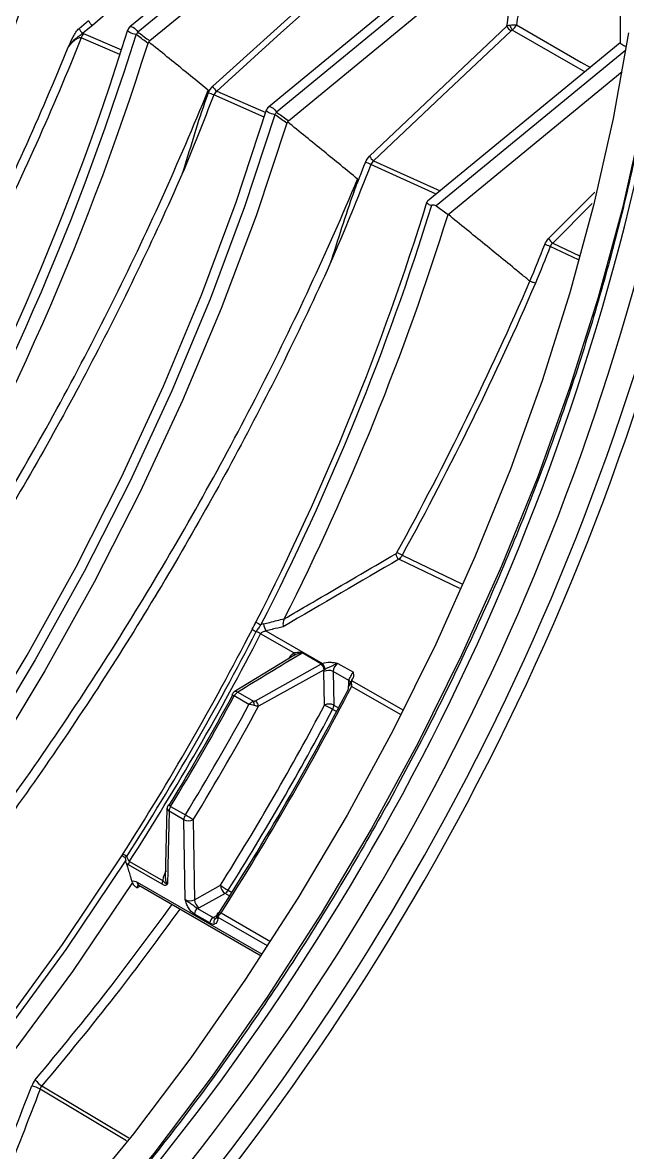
# Model space of a CAD drawing. Extents: x 9.3 to 87.2, y 1.1 to 68.8.
# Drawn here: x 17.757 to 19.113, y 50.804 to 53.339 of the extents above; entities that cross this region are included whole.
import ezdxf

# ---------------------------------------------------------------- set-up
doc = ezdxf.new("R2010")
doc.units = 0
doc.header["$MEASUREMENT"] = 0
doc.layers.add('OBJECT', color=7, linetype='CONTINUOUS')

msp = doc.modelspace()

# ---------------------------------------------------------------- linework, layer by layer
at = {"layer": 'OBJECT'}
for p, q in [((19.0965, 54.4603), (19.0965, 53.2934)), ((18.4194, 53.6769), (17.9971, 53.3294)), ((18.4395, 53.6673), (18.0148, 53.3179)), ((18.0417, 53.2987), (18.4723, 53.653)), ((18.1833, 53.1962), (18.5269, 53.5072)), ((18.7306, 53.4973), (18.3083, 53.1498)), ((18.7506, 53.4877), (18.3259, 53.1383)), ((18.3528, 53.1191), (18.7834, 53.4734)), ((17.8835, 53.326), (17.9046, 53.3437)), ((17.9131, 53.333), (17.8919, 53.3152)), ((17.9747, 53.2676), (17.8879, 53.3047)), ((17.8934, 53.3146), (17.9781, 53.2782)), ((19.0965, 53.2935), (18.6649, 52.9384)), ((19.109, 53.2777), (18.6838, 52.9279)), ((18.7107, 52.9087), (19.1008, 53.2297)), ((18.2987, 53.1271), (18.1853, 53.1768)), ((18.192, 53.1857), (18.3019, 53.1373)), ((18.6843, 52.9543), (18.5375, 53.0208)), ((18.5438, 53.0293), (18.6929, 52.9614)), ((18.9362, 52.8546), (19.04, 52.9588)), ((18.6838, 52.9279), (18.7107, 52.9087)), ((19.0339, 52.9333), (18.9454, 52.8446)), ((19.0035, 52.8067), (18.9398, 52.8366)), ((18.9454, 52.8446), (19.0058, 52.8161)), ((18.7374, 52.0697), (18.6005, 52.1352)), ((18.6076, 52.1438), (18.7416, 52.0796)), ((18.3024, 51.9741), (18.4291, 51.9009)), ((18.3648, 51.9247), (18.2904, 51.9676)), ((18.427, 51.8999), (18.3838, 51.9248)), ((18.3847, 51.9254), (18.4278, 51.9005)), ((18.3651, 51.9189), (18.2313, 51.8374)), ((18.2787, 51.8175), (18.4256, 51.8992)), ((18.4636, 51.9014), (18.4984, 51.8813)), ((18.4325, 51.887), (18.2856, 51.8053)), ((18.4335, 51.8076), (18.4323, 51.883)), ((18.4882, 51.863), (18.4533, 51.8831)), ((18.4533, 51.8831), (18.4545, 51.8077)), ((18.4878, 51.8449), (18.488, 51.8581)), ((18.4944, 51.8632), (18.6105, 51.7962)), ((18.6053, 51.7859), (18.4945, 51.8498)), ((18.2643, 51.8092), (18.2313, 51.8283)), ((18.2391, 51.8368), (18.2747, 51.8162)), ((18.4606, 51.7931), (18.4519, 51.7981)), ((18.4545, 51.8077), (18.4651, 51.8016)), ((18.0801, 51.5763), (18.0765, 51.4189)), ((18.0808, 51.5762), (18.0808, 51.5759)), ((18.1182, 51.5504), (18.0852, 51.5694)), ((18.0886, 51.5804), (18.1216, 51.5614)), ((18.121, 51.3714), (18.1182, 51.5504)), ((18.1392, 51.5505), (18.142, 51.3711)), ((18.0693, 51.406), (17.9939, 51.4495)), ((17.9963, 51.4571), (18.0718, 51.4136)), ((18.0206, 51.4012), (18.0137, 51.3976)), ((18.0139, 51.4102), (18.2938, 51.2486)), ((18.017, 51.4033), (18.2914, 51.2449)), ((18.142, 51.3711), (18.2001, 51.4034)), ((18.2175, 51.3922), (18.2262, 51.3872)), ((18.2105, 51.3851), (18.1524, 51.3528)), ((18.2211, 51.379), (18.2105, 51.3851)), ((18.1767, 51.3188), (18.1419, 51.3389)), ((18.149, 51.3512), (18.1838, 51.3311)), ((18.2017, 51.3413), (18.3125, 51.2773)), ((18.1838, 51.3311), (18.192, 51.3359)), ((18.1895, 51.3297), (18.1912, 51.3304)), ((18.3061, 51.2674), (18.1953, 51.3313)), ((17.9898, 50.8303), (17.7961, 50.9462)), ((17.8001, 50.9532), (17.995, 50.8365))]:
    msp.add_line(p, q, dxfattribs=at)
at = {"layer": 'OBJECT', "flags": 128}
for points in [[(18.2706, 53.6448), (18.1255, 53.5183), (17.9804, 53.3917), (17.9131, 53.333)], [(19.2051, 53.5021), (19.1809, 53.3164), (19.146, 53.1208), (19.1015, 52.9225), (19.0474, 52.7223), (18.9841, 52.5212), (18.9117, 52.3199), (18.8306, 52.1193), (18.741, 51.9201), (18.6435, 51.7233), (18.5383, 51.5296), (18.426, 51.3398), (18.3069, 51.1548), (18.1816, 50.9752), (18.0506, 50.8019), (17.9144, 50.6355), (17.7736, 50.4768), (17.6287, 50.3264), (17.4805, 50.1848), (17.3294, 50.0528), (17.2939, 50.0235)], [(18.5358, 53.4965), (18.4359, 53.4062), (18.336, 53.3159), (18.192, 53.1857)], [(19.1151, 53.3161), (19.0809, 53.1239), (19.0372, 52.9291), (18.9841, 52.7326), (18.9219, 52.535), (18.8508, 52.3372), (18.7711, 52.1401), (18.6832, 51.9445), (18.5874, 51.7512), (18.4841, 51.5609), (18.3738, 51.3745), (18.2568, 51.1927), (18.1338, 51.0163), (18.0051, 50.846), (17.8713, 50.6825), (17.733, 50.5266), (17.5908, 50.3787), (17.4452, 50.2397), (17.2968, 50.1099), (17.1463, 49.99), (16.9943, 49.8805), (16.8414, 49.7818)], [(18.011, 53.3122), (18.0073, 53.313), (18.0035, 53.3141), (18, 53.3155), (17.9969, 53.3171), (17.9945, 53.3187), (17.9929, 53.3202), (17.9923, 53.3216), (17.9923, 53.3223)], [(17.9971, 53.3294), (17.9976, 53.3298), (17.9995, 53.3302), (18.0018, 53.3298), (18.0045, 53.3286), (18.0073, 53.3266), (18.0101, 53.3241), (18.0126, 53.3211), (18.0148, 53.3179)], [(18.5349, 53.0396), (18.6888, 53.1855), (18.8427, 53.3315)], [(18.8519, 53.321), (18.6978, 53.1752), (18.5438, 53.0293)], [(19.0174, 53.2284), (19.0017, 53.2374), (18.8541, 53.3225)], [(18.8643, 53.3342), (19.0088, 53.2507), (19.0298, 53.2386)], [(16.2466, 50.2036), (16.3598, 50.2859), (16.5174, 50.4106), (16.6728, 50.5456), (16.8255, 50.6901), (16.9747, 50.8438), (17.12, 51.0059), (17.2607, 51.1758), (17.3962, 51.3529), (17.5261, 51.5364), (17.6498, 51.7255), (17.7667, 51.9196), (17.8765, 52.1179), (17.9787, 52.3195), (18.0729, 52.5236), (18.1587, 52.7295), (18.2357, 52.9363), (18.3037, 53.1432)], [(18.3221, 53.1326), (18.3184, 53.1334), (18.3147, 53.1345), (18.3111, 53.1359), (18.3081, 53.1375), (18.3056, 53.1391), (18.3041, 53.1406), (18.3034, 53.142), (18.3035, 53.1426)], [(18.3083, 53.1498), (18.3087, 53.1502), (18.3106, 53.1506), (18.3129, 53.1502), (18.3156, 53.149), (18.3184, 53.147), (18.3212, 53.1445), (18.3237, 53.1415), (18.3259, 53.1383)], [(18.3221, 53.1326), (18.2541, 52.9257), (18.1771, 52.7189), (18.0913, 52.513), (17.9971, 52.3089), (17.8949, 52.1073), (17.7851, 51.909), (17.6681, 51.7149), (17.5445, 51.5258), (17.4146, 51.3423), (17.2791, 51.1652), (17.1384, 50.9953), (16.9931, 50.8332), (16.8439, 50.6795), (16.6912, 50.535), (16.5358, 50.4), (16.3782, 50.2753), (16.2474, 50.1808)], [(18.349, 53.1134), (18.2801, 52.9055), (18.2021, 52.6978), (18.1155, 52.491), (18.0204, 52.286), (17.9173, 52.0836), (17.8067, 51.8846), (17.6889, 51.6898), (17.5644, 51.5), (17.4337, 51.3158), (17.2973, 51.1382), (17.1558, 50.9677), (17.0097, 50.805), (16.8597, 50.6509), (16.7063, 50.5058), (16.5501, 50.3704), (16.3917, 50.2452), (16.2487, 50.1422)], [(18.3648, 51.9247), (18.3652, 51.9236), (18.3655, 51.9225), (18.3657, 51.9216), (18.3658, 51.9207), (18.3657, 51.9199), (18.3656, 51.9193), (18.3653, 51.9188), (18.3649, 51.9185)], [(16.4975, 49.9242), (16.5766, 49.9769), (16.7472, 50.1006), (16.9159, 50.2365), (17.0819, 50.3841), (17.2445, 50.5426), (17.4029, 50.7113), (17.5564, 50.8894), (17.7043, 51.0762), (17.8459, 51.2706), (17.9805, 51.472)], [(17.9878, 51.4598), (17.8534, 51.2592), (17.712, 51.0655), (17.5644, 50.8794), (17.4113, 50.702), (17.2532, 50.5339), (17.091, 50.376), (16.9254, 50.2289), (16.7572, 50.0935), (16.5871, 49.9702), (16.4159, 49.8597)], [(18.0032, 51.4093), (17.8682, 51.21), (17.7265, 51.0176), (17.5787, 50.8328), (17.4254, 50.6566), (17.2674, 50.4897), (17.1054, 50.3328), (16.94, 50.1867), (16.7721, 50.052), (16.6024, 49.9293), (16.4316, 49.8192)]]:
    msp.add_lwpolyline(points, dxfattribs=at)
at = {"layer": 'OBJECT'}
for centre, radius, start, end in [((11.9726, 55.2686), 6.0838, 317.19538, 342.54767), ((12.2504, 55.1096), 6.0139, 315.99072, 342.71491), ((17.9035, 53.3328), 0.0211, 198.7873, 236.6974), ((18.0067, 53.3179), 0.015, 129.4455, 162.9458), ((17.9863, 53.3324), 0.032, 320.6357, 332.9887), ((18.8633, 53.3403), 0.0225, 203.2711, 239.2987), ((18.9337, 53.3653), 0.0904, 200.533, 208.2673), ((12.2648, 55.1021), 6.0499, 315.49189, 342.6007), ((12.2687, 55.099), 6.0139, 315.99072, 342.71491), ((17.9151, 53.2962), 0.0285, 139.7765, 162.6267), ((18.2033, 53.2038), 0.0213, 201.0262, 238.2249), ((18.1652, 53.1378), 0.0439, 62.7348, 79.6292), ((18.3178, 53.1383), 0.015, 129.4455, 162.9458), ((18.2974, 53.1528), 0.0319, 320.6344, 332.99), ((13.6275, 54.3056), 5.7745, 316.8236, 348.28427), ((13.6233, 54.3079), 5.8066, 316.79477, 348.31309), ((13.72, 54.2526), 5.558, 316.9433, 348.1645), ((13.7127, 54.2566), 5.6221, 316.8811, 348.2268), ((18.5555, 53.0485), 0.0225, 203.3071, 238.4957), ((18.5166, 52.9805), 0.0455, 62.5342, 78.9675), ((13.0883, 54.6558), 5.8342, 332.85707, 342.85634), ((13.0993, 54.6494), 5.8342, 332.85707, 342.85634), ((13.0851, 54.6594), 5.8918, 333.18339, 342.71344), ((18.9178, 52.7946), 0.0474, 62.3212, 78.2384), ((18.958, 52.8653), 0.0243, 206.2828, 238.8412), ((18.4975, 51.9536), 0.2198, 59.9411, 63.3872), ((18.6094, 52.1486), 0.0161, 184.5542, 236.2915), ((12.7763, 54.8043), 6.1796, 327.38062, 332.78507), ((12.7882, 54.7974), 6.1762, 327.38059, 332.78509), ((18.2929, 52.0034), 0.0329, 230.01, 248.2217), ((18.3058, 52.0261), 0.0411, 231.0857, 248.9197), ((18.1948, 51.8005), 0.1925, 60.2256, 63.518), ((18.3386, 51.9953), 0.042, 187.3291, 210.2985), ((14.1114, 54.032), 6.0698, 323.64186, 340.30679), ((12.7914, 54.7956), 6.1836, 327.32423, 332.78508), ((18.3787, 51.9337), 0.0103, 300.0748, 305.7306), ((18.4169, 51.8862), 0.0157, 3.1179, 56.2504), ((18.4218, 51.9088), 0.0103, 300.0748, 305.7306), ((18.4227, 51.9098), 0.0109, 293.6956, 299.3457), ((18.415, 51.887), 0.0198, 4.3507, 44.6902), ((18.4429, 51.8621), 0.0235, 63.7554, 116.8753), ((14.7637, 53.6655), 5.9119, 310.66954, 342.34674), ((18.4831, 51.8493), 0.0101, 35.8585, 60.789), ((18.4832, 51.8548), 0.0096, 15.536, 58.2154), ((13.012, 54.6682), 5.938, 328.68387, 331.45539), ((13.037, 54.6538), 5.9131, 328.68388, 331.45535), ((18.2391, 51.8245), 0.015, 121.2916, 151.4559), ((18.2442, 51.8544), 0.0292, 231.2442, 243.745), ((18.2348, 51.8307), 0.0075, 54.4279, 117.2059), ((18.2508, 51.8182), 0.0219, 122.0861, 152.6174), ((18.2306, 51.8034), 0.0459, 4.1284, 16.1742), ((18.27, 51.8045), 0.0157, 3.1179, 56.2504), ((18.4441, 51.7866), 0.0235, 63.7554, 116.8753), ((18.3351, 51.5948), 0.2344, 60.1328, 65.1895), ((18.4333, 51.8084), 0.0212, 331.0241, 358.2422), ((18.0958, 51.5756), 0.015, 148.6835, 178.7107), ((18.0885, 51.5764), 0.0077, 183.7018, 244.6891), ((18.0683, 51.5487), 0.0377, 57.4498, 67.1195), ((18.1071, 51.5687), 0.0219, 147.5243, 177.9253), ((18.14, 51.5496), 0.0219, 147.5243, 177.9253), ((18.1285, 51.5715), 0.0235, 243.7514, 296.8773), ((17.933, 51.2358), 0.3762, 56.771, 59.9205), ((17.9689, 51.4405), 0.0348, 52.2474, 69.429), ((18.0086, 51.4489), 0.0148, 146.1588, 177.8084), ((18.021, 51.4093), 0.00721, 172.8118, 235.8741), ((18.084, 51.4054), 0.0148, 146.1588, 177.8084), ((18.335, 51.5946), 0.234, 234.8054, 239.8705), ((18.2236, 51.4046), 0.0235, 183.1208, 236.2507), ((18.1994, 51.4031), 0.0212, 301.7538, 328.9746), ((18.1655, 51.3723), 0.0235, 183.1181, 236.2508), ((18.1573, 51.3382), 0.0154, 122.6053, 177.3967), ((18.202, 51.3371), 0.00883, 154.8546, 220.615), ((18.1921, 51.3181), 0.0154, 122.6053, 177.3967), ((18.1958, 51.3212), 0.0105, 126.7883, 206.2672), ((18.1966, 51.3332), 0.00512, 183.8536, 244.7805), ((17.8269, 50.9978), 0.0521, 216.6113, 238.9916), ((17.7657, 50.8904), 0.0636, 61.4137, 79.7787)]:
    msp.add_arc(centre, radius, start, end, dxfattribs=at)
for centre, major_axis, ratio, start_param, end_param in [((19.1115, 53.2864), (0.015, -0.0071), 0.089888, 3.184013, 4.668333), ((18.4643, 51.889), (0.0075, 0.013), 0.620142, 0.811493, 2.35611), ((18.4539, 51.8951), (0.015, 0.026), 0.598762, 2.20063, 2.356112), ((16.6186, 52.5862), (1.7949, 3.1091), 0.556001, 4.630398, 4.79422), ((16.6294, 52.58), (1.7874, 3.0961), 0.555912, 4.632115, 4.796451), ((16.4199, 52.7009), (1.7074, 2.9576), 0.598856, 4.672526, 4.756296), ((16.4303, 52.6949), (1.7149, 2.9706), 0.598762, 4.672526, 4.758235), ((16.4307, 52.6947), (1.8223, 3.1568), 0.598762, 4.648232, 4.77638), ((16.4411, 52.6886), (1.8298, 3.1697), 0.598674, 4.648232, 4.77638), ((18.1316, 51.3775), (0.015, -0.0003), 0.587863, 3.937117, 5.489402), ((18.1316, 51.3653), (0.03, 0), 0.577288, 5.33051, 5.479448), ((18.1767, 51.3392), (-0.0125, 0.0217), 0.577382, 2.356104, 2.933438), ((18.1838, 51.3433), (-0.0074, 0.0131), 0.570218, 2.361901, 2.939235)]:
    msp.add_ellipse(centre, major_axis=major_axis, ratio=ratio, start_param=start_param, end_param=end_param, dxfattribs=at)
for points, knots in [([(18.8427, 53.3315), (18.8452, 53.3498), (18.8476, 53.3682), (18.8499, 53.3865), (18.8526, 53.4081), (18.8553, 53.4297), (18.8579, 53.4513)], [0.000281615, 0.000281615, 0.000281615, 0.000281615, 0.001854312, 0.001854312, 0.001854312, 0.003710368, 0.003710368, 0.003710368, 0.003710368]), ([(18.8789, 53.4491), (18.8763, 53.4275), (18.8736, 53.406), (18.8709, 53.3844), (18.8687, 53.3677), (18.8666, 53.351), (18.8643, 53.3342)], [0, 0, 0, 0, 0.001852284, 0.001852284, 0.001852284, 0.003286817, 0.003286817, 0.003286817, 0.003286817]), ([(17.9046, 53.3437), (17.9051, 53.3419), (17.9063, 53.3398), (17.9094, 53.3358), (17.9113, 53.3341), (17.9131, 53.333)], [0, 0, 0, 0, 0.5, 0.5, 1, 1, 1, 1]), ([(17.8597, 53.2858), (17.863, 53.2929), (17.8663, 53.3001), (17.8717, 53.3107), (17.8736, 53.3142), (17.8782, 53.3207), (17.8807, 53.3237), (17.8835, 53.326)], [0, 0, 0, 0, 0.5, 0.5, 0.75, 0.75, 1, 1, 1, 1]), ([(18.0148, 53.3179), (18.0187, 53.3151), (18.0227, 53.3123), (18.0266, 53.3094), (18.0306, 53.3066), (18.0345, 53.3038), (18.0385, 53.301), (18.0395, 53.3002), (18.0406, 53.2994), (18.0417, 53.2987), (18.0417, 53.2987), (18.0417, 53.2987), (18.0417, 53.2987)], [0, 0, 0, 0, 0.0004171271, 0.0004171271, 0.0004171271, 0.0008342559, 0.0008342559, 0.0008342559, 0.0009455444, 0.0009455444, 0.0009455444, 0.0009456044, 0.0009456044, 0.0009456044, 0.0009456044]), ([(18.8541, 53.3225), (18.8539, 53.3224), (18.8537, 53.3223), (18.8535, 53.3222), (18.8529, 53.3219), (18.8524, 53.3215), (18.8519, 53.321)], [0, 0, 0, 0, 0.00001638864, 0.00001638864, 0.00001638864, 0.0000705223, 0.0000705223, 0.0000705223, 0.0000705223]), ([(17.8879, 53.3047), (17.8562, 53.2256), (17.8228, 53.1467), (17.7527, 52.9897), (17.7159, 52.9114), (17.6012, 52.6788), (17.5187, 52.5263), (17.3416, 52.2266), (17.2479, 52.081), (17.0998, 51.8689), (17.0491, 51.7991), (16.9457, 51.6625), (16.8929, 51.5956), (16.839, 51.53)], [0, 0, 0, 0, 0.125, 0.125, 0.25, 0.25, 0.5, 0.5, 0.75, 0.75, 0.875, 0.875, 1, 1, 1, 1]), ([(17.8919, 53.3152), (17.8904, 53.3142), (17.889, 53.3131), (17.8861, 53.3109), (17.8846, 53.3098), (17.8801, 53.3066), (17.8771, 53.3045), (17.8688, 53.2972), (17.864, 53.2916), (17.8597, 53.2858)], [0, 0, 0, 0, 0.125, 0.125, 0.25, 0.25, 0.5, 0.5, 1, 1, 1, 1]), ([(17.8879, 53.3047), (17.8867, 53.3052), (17.8852, 53.3051), (17.8824, 53.3045), (17.881, 53.304), (17.877, 53.3021), (17.8745, 53.3004), (17.8674, 53.2948), (17.8633, 53.2904), (17.8597, 53.2858)], [0, 0, 0, 0, 0.125, 0.125, 0.25, 0.25, 0.5, 0.5, 1, 1, 1, 1]), ([(18.0379, 53.293), (18.0368, 53.2937), (18.0358, 53.2945), (18.0347, 53.2952), (18.0308, 53.298), (18.0268, 53.3009), (18.0229, 53.3037), (18.0189, 53.3065), (18.0149, 53.3093), (18.011, 53.3122)], [0, 0, 0, 0, 0.0001106533, 0.0001106533, 0.0001106533, 0.0005277827, 0.0005277827, 0.0005277827, 0.0009449105, 0.0009449105, 0.0009449105, 0.0009449105]), ([(18.1728, 53.1873), (18.1556, 53.2013), (18.1385, 53.2153), (18.1214, 53.2293), (18.094, 53.2516), (18.0667, 53.2738), (18.0394, 53.2961)], [0.000023896, 0.000023896, 0.000023896, 0.000023896, 0.002825945, 0.002825945, 0.002825945, 0.007291602, 0.007291602, 0.007291602, 0.007291602]), ([(16.8241, 51.5432), (16.8771, 51.6077), (16.929, 51.6734), (17.0308, 51.8076), (17.0807, 51.8761), (17.2265, 52.0844), (17.3189, 52.2274), (17.45, 52.448), (17.4922, 52.5222), (17.5738, 52.6719), (17.6131, 52.7473), (17.6889, 52.8995), (17.7253, 52.9763), (17.7949, 53.1306), (17.8281, 53.208), (17.8597, 53.2858)], [0, 0, 0, 0, 0.125, 0.125, 0.25, 0.25, 0.5, 0.5, 0.625, 0.625, 0.75, 0.75, 0.875, 0.875, 1, 1, 1, 1]), ([(17.0948, 51.3804), (17.15, 51.447), (17.2041, 51.5151), (17.3102, 51.654), (17.3622, 51.7249), (17.5142, 51.9406), (17.6104, 52.0888), (17.7924, 52.394), (17.8773, 52.5493), (17.9954, 52.7863), (18.0333, 52.8661), (18.1056, 53.0262), (18.14, 53.1066), (18.1728, 53.1873)], [0, 0, 0, 0, 0.125, 0.125, 0.25, 0.25, 0.5, 0.5, 0.75, 0.75, 0.875, 0.875, 1, 1, 1, 1]), ([(18.1728, 53.1873), (18.1729, 53.1872), (18.1729, 53.1869), (18.1729, 53.1863), (18.1728, 53.186), (18.1727, 53.1851), (18.1725, 53.1845), (18.1721, 53.1828), (18.1718, 53.1816), (18.1708, 53.178), (18.17, 53.1756), (18.1678, 53.1684), (18.1662, 53.1636), (18.1645, 53.1588)], [0, 0, 0, 0, 0.03125, 0.03125, 0.0625, 0.0625, 0.125, 0.125, 0.25, 0.25, 0.5, 0.5, 1, 1, 1, 1]), ([(18.1645, 53.1588), (18.1556, 53.1326), (18.1471, 53.1061), (18.1307, 53.0526), (18.1227, 53.0256), (18.114, 52.9986)], [0, 0, 0, 0, 0.5, 0.5, 1, 1, 1, 1]), ([(18.3259, 53.1383), (18.3298, 53.1355), (18.3338, 53.1327), (18.3377, 53.1298), (18.3417, 53.127), (18.3457, 53.1242), (18.3496, 53.1213), (18.3507, 53.1206), (18.3517, 53.1198), (18.3528, 53.1191), (18.3528, 53.1191), (18.3528, 53.1191), (18.3528, 53.1191)], [0, 0, 0, 0, 0.0004171271, 0.0004171271, 0.0004171271, 0.0008342559, 0.0008342559, 0.0008342559, 0.0009455444, 0.0009455444, 0.0009455444, 0.0009456044, 0.0009456044, 0.0009456044, 0.0009456044]), ([(19.1475, 53.1264), (19.1424, 53.1006), (19.1252, 53.0139), (19.0898, 52.8648), (19.0384, 52.679), (18.9787, 52.4923), (18.9112, 52.3055), (18.8361, 52.1192), (18.7535, 51.9341), (18.664, 51.7509), (18.5677, 51.5703), (18.465, 51.393), (18.3563, 51.2197), (18.2421, 51.0509), (18.1227, 50.8872), (17.9985, 50.7295), (17.8789, 50.5877), (17.7993, 50.5015), (17.7639, 50.4632)], [0, 0, 0, 0, 0.027928, 0.09356, 0.159209, 0.224868, 0.290536, 0.356212, 0.421894, 0.487581, 0.553271, 0.618963, 0.684654, 0.750344, 0.816029, 0.881709, 0.947382, 1, 1, 1, 1]), ([(18.349, 53.1134), (18.348, 53.1141), (18.3469, 53.1149), (18.3459, 53.1156), (18.3419, 53.1184), (18.338, 53.1213), (18.334, 53.1241), (18.33, 53.1269), (18.3261, 53.1297), (18.3221, 53.1326)], [0, 0, 0, 0, 0.0001106533, 0.0001106533, 0.0001106533, 0.0005277827, 0.0005277827, 0.0005277827, 0.0009449105, 0.0009449105, 0.0009449105, 0.0009449105]), ([(18.5079, 52.9881), (18.4828, 53.0087), (18.4576, 53.0292), (18.4325, 53.0497), (18.4052, 53.072), (18.3779, 53.0942), (18.3505, 53.1165)], [0.000023896, 0.000023896, 0.000023896, 0.000023896, 0.004134363, 0.004134363, 0.004134363, 0.008600021, 0.008600021, 0.008600021, 0.008600021]), ([(18.114, 52.9986), (18.0498, 52.8526), (17.9801, 52.7077), (17.8677, 52.4938), (17.8291, 52.4231), (17.7493, 52.283), (17.7081, 52.2134), (17.5814, 52.0077), (17.4928, 51.8741), (17.3534, 51.6792), (17.3059, 51.6151), (17.2091, 51.4893), (17.1599, 51.4276), (17.1097, 51.3671)], [0, 0, 0, 0, 0.25, 0.25, 0.375, 0.375, 0.5, 0.5, 0.75, 0.75, 0.875, 0.875, 1, 1, 1, 1]), ([(17.4154, 51.1881), (17.4708, 51.2545), (17.5252, 51.3222), (17.6319, 51.4605), (17.6842, 51.5311), (17.8373, 51.7458), (17.9345, 51.8933), (18.1189, 52.1971), (18.2051, 52.3518), (18.3257, 52.588), (18.3645, 52.6675), (18.4387, 52.8273), (18.4741, 52.9075), (18.5079, 52.9881)], [0, 0, 0, 0, 0.125, 0.125, 0.25, 0.25, 0.5, 0.5, 0.75, 0.75, 0.875, 0.875, 1, 1, 1, 1]), ([(18.5079, 52.9881), (18.5081, 52.988), (18.508, 52.9877), (18.508, 52.9871), (18.5079, 52.9868), (18.5078, 52.9859), (18.5076, 52.9853), (18.5072, 52.9834), (18.5068, 52.9822), (18.5057, 52.9785), (18.5049, 52.9761), (18.5025, 52.9687), (18.5008, 52.9638), (18.4991, 52.9589)], [0, 0, 0, 0, 0.03125, 0.03125, 0.0625, 0.0625, 0.125, 0.125, 0.25, 0.25, 0.5, 0.5, 1, 1, 1, 1]), ([(18.4991, 52.9589), (18.4897, 52.9323), (18.4807, 52.9056), (18.4633, 52.8514), (18.4549, 52.8241), (18.4457, 52.7968)], [0, 0, 0, 0, 0.5, 0.5, 1, 1, 1, 1]), ([(18.6633, 52.9361), (18.6629, 52.9353), (18.6629, 52.9347), (18.6638, 52.9335), (18.6647, 52.9328), (18.6669, 52.9315), (18.6683, 52.9309), (18.6712, 52.9299), (18.6728, 52.9296), (18.6743, 52.9297)], [0, 0, 0, 0, 0.25, 0.25, 0.5, 0.5, 0.75, 0.75, 1, 1, 1, 1]), ([(18.6633, 52.9361), (18.6638, 52.9368), (18.6644, 52.9379), (18.6648, 52.9382), (18.665, 52.9383)], [0, 0, 0, 0, 0.6935607, 1, 1, 1, 1]), ([(18.6838, 52.9279), (18.6825, 52.9288), (18.6809, 52.9293), (18.6777, 52.9298), (18.676, 52.9298), (18.6743, 52.9297)], [0, 0, 0, 0, 0.5, 0.5, 1, 1, 1, 1]), ([(18.8943, 52.7589), (18.8881, 52.764), (18.8818, 52.7692), (18.8755, 52.7743), (18.848, 52.7967), (18.8206, 52.8191), (18.7931, 52.8415), (18.7656, 52.8639), (18.7382, 52.8863), (18.7107, 52.9087)], [0, 0, 0, 0, 0.00102505, 0.00102505, 0.00102505, 0.0055146, 0.0055146, 0.0055146, 0.01000415, 0.01000415, 0.01000415, 0.01000415]), ([(18.4457, 52.7968), (18.3798, 52.6514), (18.3085, 52.5073), (18.1943, 52.2945), (18.155, 52.2242), (18.0741, 52.0849), (18.0324, 52.0158), (17.9044, 51.8113), (17.815, 51.6786), (17.6749, 51.4849), (17.6271, 51.4212), (17.53, 51.2962), (17.4806, 51.2349), (17.4303, 51.1747)], [0, 0, 0, 0, 0.25, 0.25, 0.375, 0.375, 0.5, 0.5, 0.75, 0.75, 0.875, 0.875, 1, 1, 1, 1]), ([(18.8944, 52.7589), (18.8959, 52.7586), (18.898, 52.758), (18.9024, 52.7562), (18.9047, 52.7552), (18.9066, 52.7542)], [0, 0, 0, 0, 0.5, 0.5, 1, 1, 1, 1]), ([(18.3431, 52.0011), (18.3479, 52.0039), (18.3527, 52.0067), (18.3575, 52.0095), (18.3767, 52.0208), (18.3959, 52.032), (18.4152, 52.0432), (18.4746, 52.0779), (18.534, 52.1126), (18.5934, 52.1473)], [0, 0, 0, 0, 0.000508, 0.000508, 0.000508, 0.00254, 0.00254, 0.00254, 0.008818412, 0.008818412, 0.008818412, 0.008818412]), ([(18.297, 51.9899), (18.3016, 51.9911), (18.3062, 51.9922), (18.3108, 51.9934), (18.3216, 51.9961), (18.3324, 51.9988), (18.3432, 52.0014)], [0, 0, 0, 0, 0.000377558, 0.000377558, 0.000377558, 0.001262313, 0.001262313, 0.001262313, 0.001262313]), ([(18.3431, 52.0011), (18.3415, 51.9981), (18.3408, 51.9948), (18.3404, 51.9885), (18.3407, 51.9857), (18.341, 51.9837)], [0, 0, 0, 0, 0.5, 0.5, 1, 1, 1, 1]), ([(18.2911, 51.9878), (18.2892, 51.9854), (18.2873, 51.9831), (18.2837, 51.9781), (18.2821, 51.9756), (18.2807, 51.9728)], [0, 0, 0, 0, 0.5, 0.5, 1, 1, 1, 1]), ([(18.2904, 51.9676), (18.2915, 51.9698), (18.2934, 51.9714), (18.2976, 51.9735), (18.3, 51.974), (18.3024, 51.9741)], [0, 0, 0, 0, 0.5, 0.5, 1, 1, 1, 1]), ([(18.341, 51.9837), (18.333, 51.9817), (18.325, 51.9797), (18.3171, 51.9778), (18.3168, 51.9777), (18.3165, 51.9776), (18.3162, 51.9775), (18.3116, 51.9764), (18.307, 51.9753), (18.3024, 51.9741)], [-0.000654944, -0.000654944, -0.000654944, -0.000654944, 0, 0, 0, 0.000023255, 0.000023255, 0.000023255, 0.000400523, 0.000400523, 0.000400523, 0.000400523]), ([(18.3838, 51.9248), (18.3829, 51.9242), (18.382, 51.9237), (18.381, 51.9231), (18.3337, 51.8943), (18.2864, 51.8655), (18.2391, 51.8368)], [-0.000104701, -0.000104701, -0.000104701, -0.000104701, 0, 0, 0, 0.005235699, 0.005235699, 0.005235699, 0.005235699]), ([(18.3533, 51.9117), (18.3549, 51.9143), (18.358, 51.9194), (18.3625, 51.923), (18.3648, 51.9247)], [0, 0, 0, 0, 0.4997554, 1, 1, 1, 1]), ([(18.3648, 51.9247), (18.3678, 51.9259), (18.3712, 51.9264), (18.3763, 51.9266), (18.3781, 51.9266), (18.3815, 51.9263), (18.3834, 51.9261), (18.3847, 51.9254)], [0, 0, 0, 0, 0.5, 0.5, 0.75, 0.75, 1, 1, 1, 1]), ([(18.3838, 51.9248), (18.3835, 51.925), (18.3831, 51.925), (18.3822, 51.925), (18.3818, 51.925), (18.3805, 51.9248), (18.3797, 51.9246), (18.3772, 51.924), (18.3756, 51.9235), (18.3708, 51.9218), (18.3677, 51.9204), (18.3649, 51.9185)], [0, 0, 0, 0, 0.0625, 0.0625, 0.125, 0.125, 0.25, 0.25, 0.5, 0.5, 1, 1, 1, 1]), ([(18.4271, 51.8998), (18.4286, 51.8986), (18.43, 51.8965), (18.4318, 51.8931), (18.4323, 51.8919), (18.4332, 51.8897), (18.4336, 51.8887), (18.4342, 51.888)], [0, 0, 0, 0, 0.5, 0.5, 0.75, 0.75, 1, 1, 1, 1]), ([(18.428, 51.9003), (18.4296, 51.8991), (18.4312, 51.8972), (18.4329, 51.8938), (18.4334, 51.8926), (18.4341, 51.8903), (18.4343, 51.8891), (18.4342, 51.888)], [0, 0, 0, 0, 0.5, 0.5, 0.75, 0.75, 1, 1, 1, 1]), ([(18.4291, 51.9009), (18.4342, 51.903), (18.4403, 51.9039), (18.4492, 51.9038), (18.4522, 51.9035), (18.458, 51.9026), (18.4608, 51.902), (18.4636, 51.9014)], [0, 0, 0, 0, 0.5, 0.5, 0.75, 0.75, 1, 1, 1, 1]), ([(18.4348, 51.8885), (18.437, 51.8898), (18.4395, 51.8908), (18.4444, 51.8929), (18.4468, 51.8939), (18.4515, 51.8963), (18.4538, 51.8975), (18.4586, 51.8998), (18.4611, 51.9008), (18.4636, 51.9014)], [0, 0, 0, 0, 0.25, 0.25, 0.5, 0.5, 0.75, 0.75, 1, 1, 1, 1]), ([(18.4882, 51.863), (18.4885, 51.8644), (18.4892, 51.8658), (18.4909, 51.8689), (18.4918, 51.8707), (18.4945, 51.876), (18.4958, 51.8795), (18.4984, 51.8813)], [0, 0, 0, 0, 0.25, 0.25, 0.5, 0.5, 1, 1, 1, 1]), ([(18.4965, 51.8666), (18.4984, 51.8689), (18.4992, 51.8714), (18.4993, 51.8763), (18.4986, 51.8788), (18.4984, 51.8813)], [0, 0, 0, 0, 0.5, 0.5, 1, 1, 1, 1]), ([(18.2747, 51.8162), (18.2754, 51.8163), (18.276, 51.8164), (18.2767, 51.8166), (18.2774, 51.8169), (18.2781, 51.8172), (18.2787, 51.8175)], [0, 0, 0, 0, 0.0000534256, 0.0000534256, 0.0000534256, 0.0001176438, 0.0001176438, 0.0001176438, 0.0001176438]), ([(17.9857, 51.4656), (17.9849, 51.4662), (17.9832, 51.4673), (17.9813, 51.4688), (17.9802, 51.4701), (17.9798, 51.4708), (17.9801, 51.4713), (17.9801, 51.4714)], [0, 0, 0, 0, 0.231994, 0.463918, 0.697581, 0.935469, 1, 1, 1, 1]), ([(17.9813, 51.4735), (17.9812, 51.4733), (17.9808, 51.4727), (17.9804, 51.472), (17.9802, 51.4715), (17.9801, 51.4714)], [0, 0, 0, 0, 0.312478, 0.874371, 1, 1, 1, 1]), ([(17.9902, 51.4681), (17.9896, 51.4677), (17.9889, 51.4673), (17.9882, 51.467), (17.9876, 51.4667), (17.987, 51.4664), (17.9865, 51.4661), (17.9862, 51.4659), (17.9859, 51.4658), (17.9857, 51.4656)], [0, 0, 0, 0, 0.0000587122, 0.0000587122, 0.0000587122, 0.0001093143, 0.0001093143, 0.0001093143, 0.0001334972, 0.0001334972, 0.0001334972, 0.0001334972]), ([(17.9857, 51.4656), (17.9866, 51.4651), (17.9872, 51.464), (17.9877, 51.4619), (17.9877, 51.4608), (17.9878, 51.4598)], [0, 0, 0, 0, 0.5, 0.5, 1, 1, 1, 1]), ([(17.9902, 51.4681), (17.9907, 51.4659), (17.9914, 51.4637), (17.9934, 51.4598), (17.9947, 51.4581), (17.9963, 51.4571)], [0, 0, 0, 0, 0.5, 0.5, 1, 1, 1, 1]), ([(17.9887, 51.4536), (17.9897, 51.4507), (17.9906, 51.4477), (17.9915, 51.4448), (17.9928, 51.4408), (17.994, 51.4368), (17.9953, 51.4327), (17.9965, 51.4287), (17.9978, 51.4247), (17.999, 51.4207), (17.9999, 51.418), (18.0007, 51.4154), (18.0016, 51.4127)], [0.00008943, 0.00008943, 0.00008943, 0.00008943, 0.000335073, 0.000335073, 0.000335073, 0.000670145, 0.000670145, 0.000670145, 0.001005218, 0.001005218, 0.001005218, 0.001227841, 0.001227841, 0.001227841, 0.001227841]), ([(18.0718, 51.4136), (18.0717, 51.4174), (18.0725, 51.4213), (18.075, 51.4287), (18.0768, 51.4324), (18.079, 51.4359)], [0, 0, 0, 0, 0.5, 0.5, 1, 1, 1, 1]), ([(18.0774, 51.4189), (18.0773, 51.4174), (18.0771, 51.4145), (18.078, 51.4105), (18.0797, 51.4077), (18.081, 51.4068), (18.0815, 51.4065)], [0, 0, 0, 0, 0.295037, 0.598469, 0.867094, 1, 1, 1, 1]), ([(18.0032, 51.4093), (18.0039, 51.4062), (18.0055, 51.4038), (18.0093, 51.4002), (18.0115, 51.3989), (18.0137, 51.3976)], [0, 0, 0, 0, 0.5, 0.5, 1, 1, 1, 1]), ([(18.0158, 51.4039), (18.0152, 51.4032), (18.0139, 51.4017), (18.0138, 51.399), (18.0137, 51.3976)], [0, 0, 0, 0, 0.452479, 1, 1, 1, 1]), ([(18.0152, 51.4042), (18.0151, 51.4042), (18.0148, 51.4042), (18.0156, 51.4041), (18.0168, 51.4034), (18.0171, 51.4032)], [0, 0, 0, 0, 0.202089, 0.800457, 1, 1, 1, 1]), ([(18.0693, 51.406), (18.0717, 51.4045), (18.0741, 51.4038), (18.0774, 51.4038), (18.0784, 51.404), (18.0801, 51.4048), (18.0809, 51.4056), (18.0815, 51.4065)], [0, 0, 0, 0, 0.5, 0.5, 0.75, 0.75, 1, 1, 1, 1]), ([(18.0718, 51.4136), (18.0732, 51.4116), (18.0748, 51.4101), (18.0779, 51.4077), (18.0795, 51.4069), (18.0815, 51.4065)], [0, 0, 0, 0, 0.5, 0.5, 1, 1, 1, 1]), ([(18.1419, 51.3389), (18.137, 51.3417), (18.1323, 51.3469), (18.127, 51.3557), (18.1255, 51.3588), (18.123, 51.3651), (18.122, 51.3683), (18.121, 51.3714)], [0, 0, 0, 0, 0.5, 0.5, 0.75, 0.75, 1, 1, 1, 1]), ([(18.149, 51.3512), (18.1467, 51.3522), (18.1443, 51.3539), (18.1397, 51.3575), (18.1374, 51.3594), (18.1326, 51.3627), (18.1301, 51.3642), (18.1252, 51.3675), (18.1229, 51.3693), (18.121, 51.3714)], [0, 0, 0, 0, 0.25, 0.25, 0.5, 0.5, 0.75, 0.75, 1, 1, 1, 1]), ([(17.7851, 50.9667), (17.84, 51.0333), (17.9451, 51.1607), (18.0445, 51.2956), (18.0919, 51.3601)], [0, 0, 0, 0, 0.522345, 1, 1, 1, 1]), ([(18.1094, 51.3499), (18.0615, 51.2848), (17.9614, 51.1487), (17.8554, 51.0202), (17.8001, 50.9532)], [0, 0, 0, 0, 0.478358, 1, 1, 1, 1]), ([(18.1937, 51.3405), (18.1937, 51.3404), (18.1928, 51.3394), (18.1918, 51.3367), (18.1917, 51.3341), (18.1916, 51.3328)], [0, 0, 0, 0, 0.043574, 0.505693, 1, 1, 1, 1]), ([(18.194, 51.3408), (18.1945, 51.3413), (18.1954, 51.3415), (18.1981, 51.3417), (18.1998, 51.3415), (18.2017, 51.3413)], [0, 0, 0, 0, 0.5, 0.5, 1, 1, 1, 1]), ([(18.1953, 51.3313), (18.1956, 51.333), (18.1963, 51.3347), (18.1986, 51.3381), (18.2, 51.3398), (18.2017, 51.3413)], [0, 0, 0, 0, 0.5, 0.5, 1, 1, 1, 1]), ([(18.1914, 51.333), (18.1914, 51.3324), (18.1914, 51.3307), (18.1909, 51.33), (18.191, 51.3301), (18.191, 51.3301)], [0, 0, 0, 0, 0.297869, 0.827062, 1, 1, 1, 1]), ([(17.5361, 50.3287), (17.5622, 50.3967), (17.6422, 50.6049), (17.7227, 50.8129), (17.777, 50.953)], [0, 0, 0, 0, 0.326334, 1, 1, 1, 1]), ([(17.7961, 50.9462), (17.7419, 50.8061), (17.6669, 50.6125), (17.5924, 50.4187), (17.5718, 50.3651)], [0, 0, 0, 0, 0.723557, 1, 1, 1, 1])]:
    msp.add_open_spline(points, degree=3, knots=knots, dxfattribs=at)
for points in [[(18.8427, 53.3315), (18.8445, 53.3325), (18.8467, 53.3332), (18.8491, 53.3336)], [(18.8491, 53.3336), (18.8544, 53.3345), (18.8604, 53.3347), (18.8643, 53.3342)], [(18.8541, 53.3225), (18.8584, 53.3257), (18.8624, 53.3303), (18.8643, 53.3342)], [(17.8919, 53.3152), (17.8924, 53.315), (17.8929, 53.3148), (17.8934, 53.3146)], [(18.0394, 53.2961), (18.0387, 53.2951), (18.0382, 53.2941), (18.0379, 53.293)], [(18.0417, 53.2987), (18.0408, 53.298), (18.0401, 53.2971), (18.0394, 53.2961)], [(18.1731, 53.181), (18.1753, 53.1868), (18.179, 53.1923), (18.1833, 53.1962)], [(18.1853, 53.1768), (18.1625, 53.1173), (18.1387, 53.0578), (18.114, 52.9986)], [(18.1645, 53.1588), (18.1674, 53.1662), (18.1703, 53.1736), (18.1731, 53.181)], [(18.192, 53.1857), (18.1892, 53.1835), (18.1868, 53.1803), (18.1853, 53.1768)], [(18.3505, 53.1165), (18.3499, 53.1155), (18.3494, 53.1144), (18.349, 53.1134)], [(18.3528, 53.1191), (18.352, 53.1184), (18.3512, 53.1175), (18.3505, 53.1165)], [(18.5253, 53.0251), (18.5274, 53.0306), (18.5308, 53.0358), (18.5349, 53.0396)], [(18.5375, 53.0208), (18.5084, 52.9459), (18.4778, 52.8712), (18.4457, 52.7968)], [(18.4991, 52.9589), (18.5079, 52.9809), (18.5167, 53.003), (18.5253, 53.0251)], [(18.5438, 53.0293), (18.5411, 53.0271), (18.5389, 53.0241), (18.5375, 53.0208)], [(18.8943, 52.7589), (18.9056, 52.7863), (18.9166, 52.8136), (18.9274, 52.841)], [(18.9398, 52.8366), (18.9289, 52.8091), (18.9178, 52.7816), (18.9066, 52.7542)], [(18.9274, 52.841), (18.9295, 52.8461), (18.9326, 52.8509), (18.9362, 52.8546)], [(18.9454, 52.8446), (18.9431, 52.8424), (18.9411, 52.8396), (18.9398, 52.8366)], [(18.596, 52.1501), (18.7055, 52.3498), (18.8049, 52.5527), (18.8944, 52.7589)], [(18.8944, 52.7589), (18.8944, 52.7589), (18.8943, 52.7589), (18.8943, 52.7589)], [(18.9066, 52.7542), (18.817, 52.5475), (18.7173, 52.344), (18.6076, 52.1438)], [(18.5934, 52.1473), (18.5944, 52.1479), (18.5953, 52.1489), (18.596, 52.1501)], [(18.6005, 52.1352), (18.514, 52.0847), (18.4275, 52.0342), (18.341, 51.9837)], [(18.6076, 52.1438), (18.6058, 52.1402), (18.6032, 52.1371), (18.6005, 52.1352)], [(18.3432, 52.0014), (18.3432, 52.0013), (18.3431, 52.0012), (18.3431, 52.0011)], [(18.2717, 51.9782), (18.2745, 51.9835), (18.2773, 51.9888), (18.28, 51.9942)], [(18.297, 51.9899), (18.295, 51.9894), (18.293, 51.9887), (18.2911, 51.9878)], [(18.4256, 51.8992), (18.426, 51.8994), (18.4265, 51.8997), (18.427, 51.8999)], [(18.4271, 51.8998), (18.427, 51.8999), (18.427, 51.8999), (18.427, 51.8999)], [(18.4278, 51.9005), (18.4279, 51.9004), (18.428, 51.9004), (18.428, 51.9003)], [(18.428, 51.9003), (18.4284, 51.9005), (18.4288, 51.9008), (18.4291, 51.9009)], [(18.4342, 51.888), (18.4336, 51.8877), (18.433, 51.8874), (18.4325, 51.887)], [(18.4348, 51.8885), (18.4346, 51.8884), (18.4344, 51.8882), (18.4342, 51.888)], [(18.488, 51.8581), (18.488, 51.8598), (18.4881, 51.8614), (18.4882, 51.863)], [(18.4965, 51.8666), (18.4937, 51.8611), (18.491, 51.8557), (18.4894, 51.8503)], [(18.4944, 51.8632), (18.4933, 51.8599), (18.4935, 51.8549), (18.4945, 51.8498)], [(18.4965, 51.8666), (18.4955, 51.8655), (18.4948, 51.8644), (18.4944, 51.8632)], [(18.2747, 51.8162), (18.271, 51.8149), (18.2672, 51.8123), (18.2643, 51.8092)], [(18.2764, 51.8067), (18.2722, 51.8079), (18.2678, 51.8088), (18.2643, 51.8092)], [(18.2856, 51.8053), (18.2832, 51.8053), (18.2799, 51.8058), (18.2764, 51.8067)], [(18.0852, 51.5694), (18.084, 51.5151), (18.0827, 51.4608), (18.0815, 51.4065)], [(17.9887, 51.4536), (17.9881, 51.4556), (17.9878, 51.4576), (17.9878, 51.4598)], [(17.9939, 51.4495), (17.9921, 51.4505), (17.9904, 51.4519), (17.9887, 51.4536)], [(18.0016, 51.4127), (18.0051, 51.4136), (18.0095, 51.4127), (18.0139, 51.4102)], [(18.0032, 51.4093), (18.0025, 51.4103), (18.0019, 51.4115), (18.0016, 51.4127)], [(18.1944, 51.3285), (18.1943, 51.322), (18.1912, 51.3174), (18.1864, 51.3165)], [(18.1953, 51.3313), (18.1947, 51.3307), (18.1944, 51.3297), (18.1944, 51.3285)], [(17.7851, 50.9667), (17.7817, 50.9627), (17.7789, 50.9579), (17.777, 50.953)], [(17.7961, 50.9462), (17.797, 50.9487), (17.7984, 50.9511), (17.8001, 50.9532)]]:
    msp.add_open_spline(points, degree=3, dxfattribs=at)

doc.saveas('drawing.dxf')
